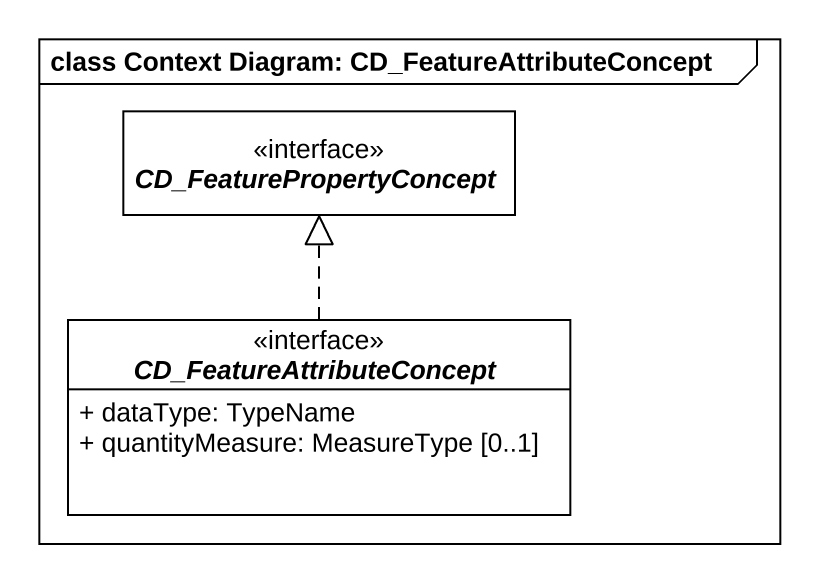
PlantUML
@startuml
mainframe class Context Diagram: CD_FeatureAttributeConcept
hide circle
hide empty members
skinparam classAttributeIconSize 0
interface CD_FeaturePropertyConcept <<interface>>
interface CD_FeatureAttributeConcept <<interface>> {
  + dataType: TypeName
  + quantityMeasure: MeasureType [0..1]
}
CD_FeatureAttributeConcept .up.|> CD_FeaturePropertyConcept
@enduml
